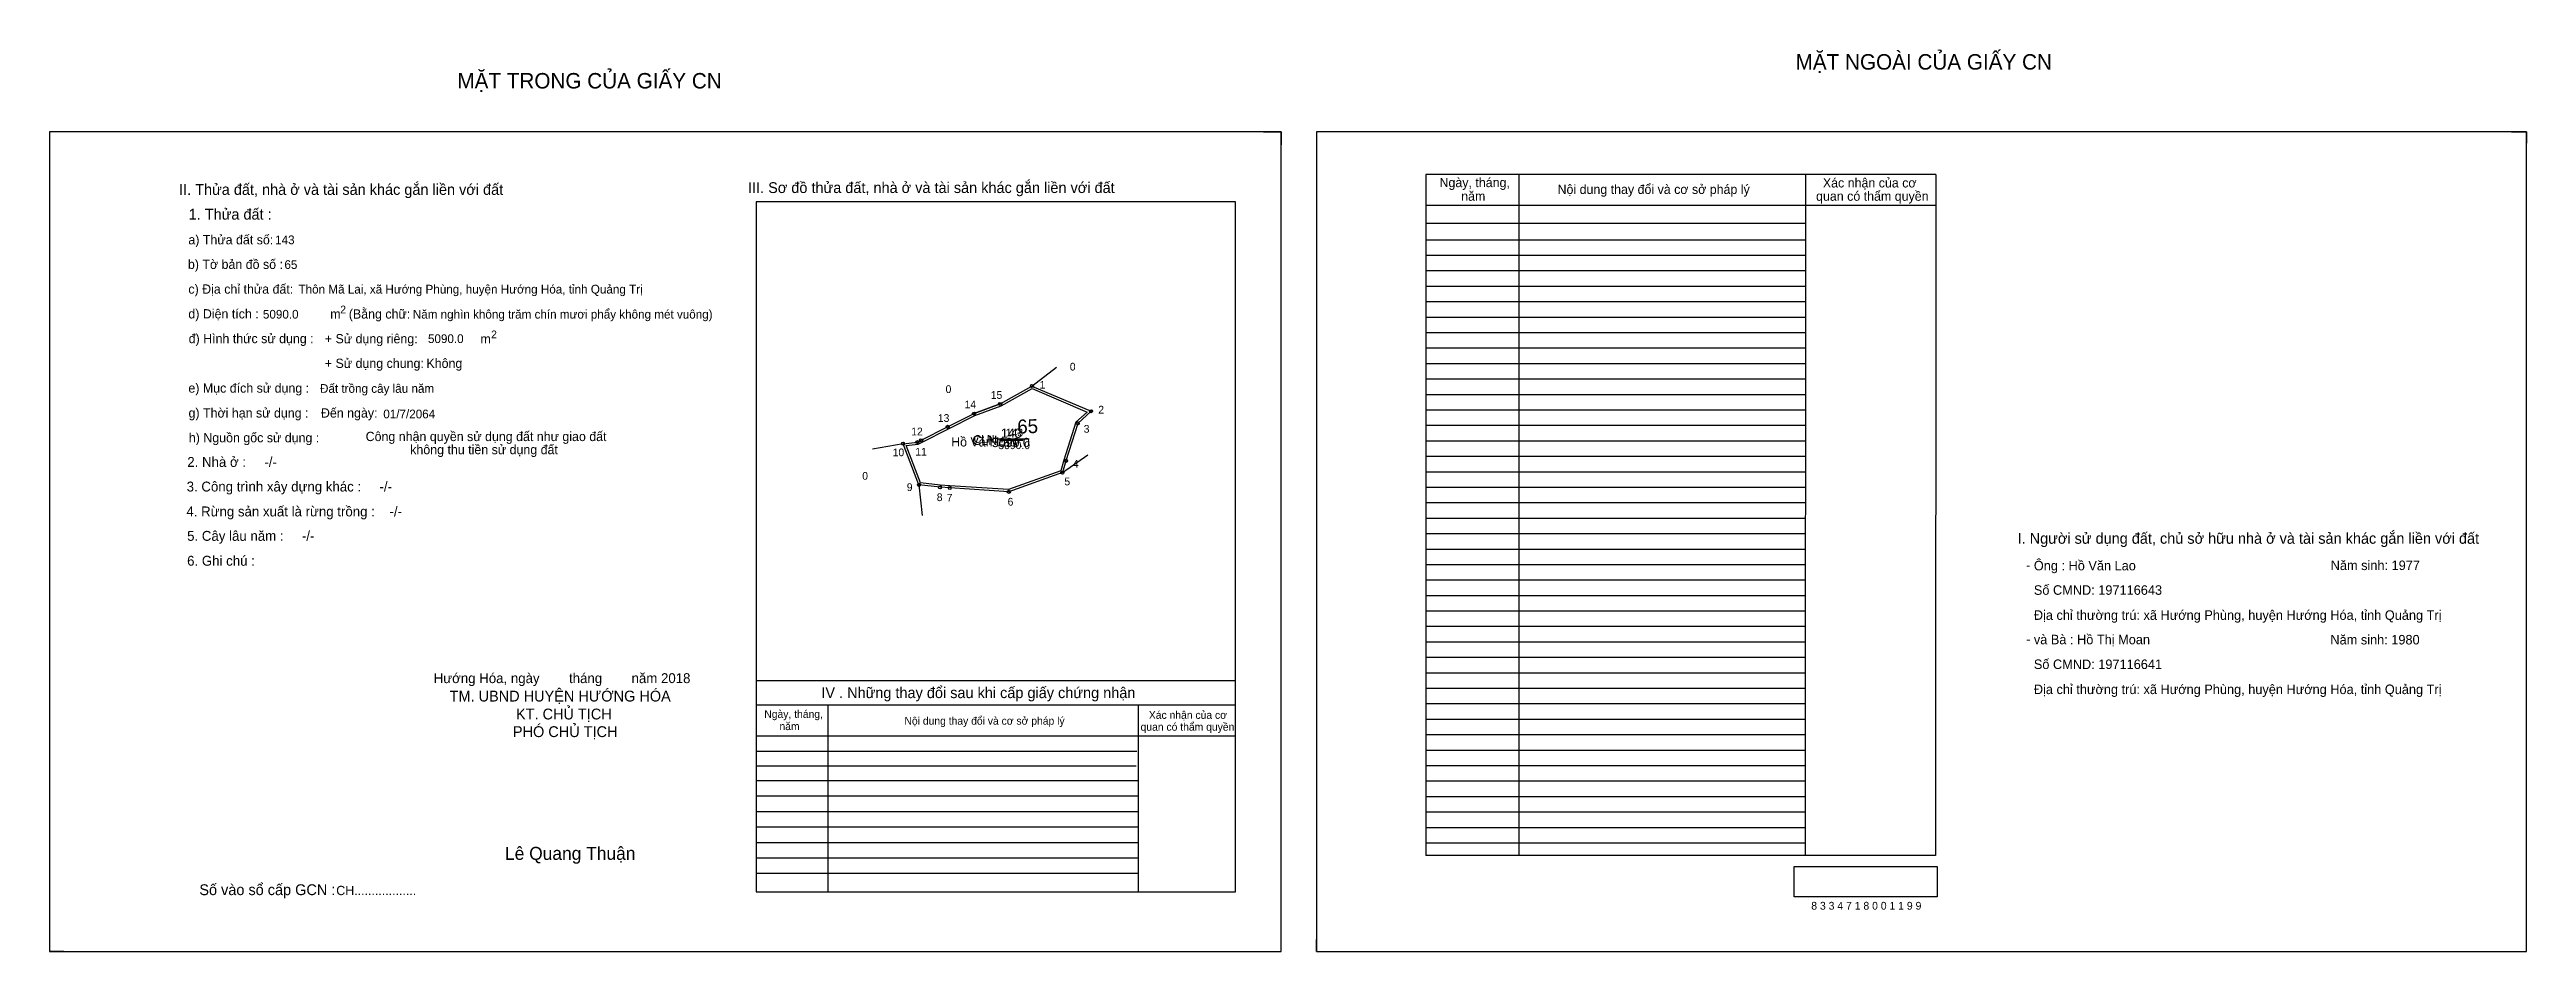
# Model space of a CAD drawing. Extents: x 531527 to 535038, y 1847093 to 1847741.
# Drawn here: x 533437 to 535038, y 1847158 to 1847741 of the extents above.
import ezdxf

# ---------------------------------------------------------------- set-up
doc = ezdxf.new("R2010")
doc.units = 0
for name, color, linetype in [('Default', 7, 'Continuous'), ('Level 10', 7, 'Continuous'), ('Level 11', 7, 'Continuous'), ('Level 13', 7, 'Continuous'), ('Level 2', 7, 'Continuous'), ('Level 27', 7, 'Continuous'), ('Level 3', 7, 'Continuous'), ('Level 36', 7, 'Continuous'), ('Level 4', 7, 'Continuous'), ('Level 5', 7, 'Continuous'), ('Level 55', 7, 'Continuous'), ('Level 6', 7, 'Continuous'), ('Level 7', 7, 'Continuous'), ('Level 8', 7, 'Continuous'), ('Level 9', 7, 'Continuous')]:
    doc.layers.add(name, color=color, linetype=linetype)

msp = doc.modelspace()

# ---------------------------------------------------------------- linework, layer by layer
at = {"layer": 'Level 10'}
for p, q in [((534221.3, 1847687.7), (534232.7, 1847687.7)), ((534232.7, 1847687.7), (534232.7, 1847679.3)), ((535028.1, 1847687.7), (535037.7, 1847687.7)), ((535037.7, 1847687.7), (535037.7, 1847680.3)), ((534017.1, 1847496.9), (534034.2, 1847505.5)), ((534051.1, 1847511.7), (534034.2, 1847505.5)), ((533997.6, 1847487), (534000, 1847488.2)), ((534012.2, 1847457.8), (533998.6, 1847459.4)), ((533436.5, 1847165.5), (533436.5, 1847157.7)), ((534255.5, 1847157.7), (534255.5, 1847165.5)), ((533445.7, 1847157.7), (533436.5, 1847157.7)), ((534255.5, 1847157.7), (534262.5, 1847157.7))]:
    msp.add_line(p, q, dxfattribs=at)
for points in [[(533436.5, 1847157.7), (534232.7, 1847157.7), (534232.7, 1847687.7), (533436.5, 1847687.7)], [(534255.5, 1847157.7), (535037.7, 1847157.7), (535037.7, 1847687.7), (534255.5, 1847687.7)], [(534051.1, 1847511.7), (534071.6, 1847523.3), (534109.8, 1847507), (534101.2, 1847499.1), (534093.6, 1847474.9), (534091.3, 1847467.3), (534056.7, 1847454.9), (534018.5, 1847457.4), (534012.2, 1847457.8), (533998.6, 1847459.4), (533988.3, 1847486), (533997.6, 1847487), (534000, 1847488.2), (534017.1, 1847496.9), (534034.2, 1847505.5)], [(534051.7, 1847510.4), (534071.7, 1847521.7), (534107.3, 1847506.5), (534100, 1847499.9), (534092.3, 1847475.3), (534090.2, 1847468.4), (534056.5, 1847456.3), (534018.6, 1847458.8), (534012.4, 1847459.1), (533999.6, 1847460.7), (533990.3, 1847484.8), (533998, 1847485.6), (534000.6, 1847487), (534017.7, 1847495.6), (534034.7, 1847504.2)]]:
    msp.add_lwpolyline(points, close=True, dxfattribs=at)
at = {"layer": 'Level 11'}
for centre in [(534051.1, 1847511.7), (534051.1, 1847511.7), (534071.6, 1847523.3), (534017.1, 1847496.9), (534034.2, 1847505.5), (534101.2, 1847499.1), (534109.8, 1847507), (533988.3, 1847486), (533997.6, 1847487), (534000, 1847488.2), (534091.3, 1847467.3), (534093.6, 1847474.9), (533998.6, 1847459.4), (534012.2, 1847457.8), (534018.5, 1847457.4), (534056.7, 1847454.9)]:
    msp.add_circle(centre, 1, dxfattribs=at)
at = {"layer": 'Level 13'}
msp.add_line((534050.7, 1847488.2), (534066, 1847488.2), dxfattribs=at)
at = {"layer": 'Level 27'}
for p, q in [((534071.6, 1847523.3), (534087.5, 1847535.5)), ((533988.3, 1847486), (533968.6, 1847482.4)), ((534091.3, 1847467.3), (534107.7, 1847478.7)), ((533998.6, 1847459.4), (534000.6, 1847439.5))]:
    msp.add_line(p, q, dxfattribs=at)
at = {"layer": 'Level 6'}
msp.add_lwpolyline([(534564.4, 1847212.7), (534656.8, 1847212.7), (534656.8, 1847192.9), (534564.4, 1847192.9)], close=True, dxfattribs=at)
at = {"layer": 'Level 7'}
for p, q in [((534571.5, 1847617.7), (534326.3, 1847617.7)), ((534571.5, 1847607.7), (534326.3, 1847607.7)), ((534571.5, 1847597.7), (534326.3, 1847597.7)), ((534571.5, 1847587.7), (534326.3, 1847587.7)), ((534571.5, 1847577.7), (534326.3, 1847577.7)), ((534571.5, 1847567.7), (534326.3, 1847567.7)), ((534571.5, 1847557.7), (534326.3, 1847557.7)), ((534571.5, 1847547.7), (534326.3, 1847547.7)), ((534571.5, 1847537.7), (534326.3, 1847537.7)), ((534571.5, 1847527.7), (534326.3, 1847527.7)), ((534571.5, 1847517.7), (534326.3, 1847517.7)), ((534571.5, 1847507.7), (534326.3, 1847507.7)), ((534571.5, 1847497.7), (534326.3, 1847497.7)), ((534571.5, 1847487.7), (534326.3, 1847487.7)), ((534571.5, 1847477.7), (534326.3, 1847477.7)), ((534571.5, 1847467.7), (534326.3, 1847467.7)), ((534571.5, 1847457.7), (534326.3, 1847457.7)), ((534571.5, 1847447.7), (534326.3, 1847447.7)), ((534571.5, 1847437.7), (534326.3, 1847437.7)), ((534571.5, 1847427.7), (534326.3, 1847427.7)), ((534571.5, 1847417.7), (534326.3, 1847417.7)), ((534571.5, 1847407.7), (534326.3, 1847407.7)), ((534571.5, 1847397.7), (534326.3, 1847397.7)), ((534571.5, 1847387.7), (534326.3, 1847387.7)), ((534571.5, 1847377.7), (534326.3, 1847377.7)), ((534571.5, 1847367.7), (534326.3, 1847367.7)), ((534571.5, 1847357.7), (534326.3, 1847357.7)), ((534571.5, 1847347.7), (534326.3, 1847347.7)), ((534571.5, 1847337.7), (534326.3, 1847337.7)), ((534571.5, 1847327.7), (534326.3, 1847327.7)), ((534571.5, 1847317.7), (534326.3, 1847317.7)), ((534571.5, 1847307.7), (534326.3, 1847307.7)), ((534571.5, 1847297.7), (534326.3, 1847297.7)), ((534139.5, 1847287), (533893.3, 1847287)), ((534139, 1847277.5), (533893.3, 1847277.5)), ((534571.5, 1847287.7), (534326.3, 1847287.7)), ((534571.5, 1847277.7), (534326.3, 1847277.7)), ((534140.3, 1847268), (533893.3, 1847268)), ((534140.3, 1847258), (533893.3, 1847258)), ((534571.5, 1847267.7), (534326.3, 1847267.7)), ((534571.5, 1847257.7), (534326.3, 1847257.7)), ((534140.3, 1847248), (533893.3, 1847248)), ((534571.5, 1847247.7), (534326.3, 1847247.7)), ((534140.3, 1847238), (533893.3, 1847238)), ((534140.3, 1847228), (533893.3, 1847228)), ((534571.5, 1847237.7), (534326.3, 1847237.7)), ((534571.5, 1847227.7), (534326.3, 1847227.7)), ((534140.3, 1847218), (533894.1, 1847218)), ((534140.3, 1847208), (533894.1, 1847208))]:
    msp.add_line(p, q, dxfattribs=at)
at = {"layer": 'Level 8'}
for p, q in [((534655.9, 1847660.1), (534326.3, 1847660.1)), ((534326.3, 1847660.1), (534326.3, 1847219.7)), ((534386.3, 1847660.1), (534386.3, 1847219.7)), ((534571.7, 1847659.9), (534571.5, 1847219.7)), ((534655.9, 1847660.1), (534655.7, 1847219.7)), ((534203.3, 1847642.3), (533893.3, 1847642.3)), ((533893.3, 1847642.3), (533893.3, 1847196.3)), ((534203.3, 1847196.3), (534203.3, 1847642.3)), ((534655.9, 1847640.1), (534326.3, 1847640.1)), ((534571.5, 1847628.4), (534326.3, 1847628.4)), ((534203.3, 1847332.7), (533893.3, 1847332.7)), ((534203.3, 1847316.9), (533893.3, 1847316.9)), ((533939.6, 1847316.9), (533939.6, 1847196.3)), ((534140.3, 1847316.9), (534140.3, 1847196.3)), ((534203.3, 1847296.9), (533893.3, 1847296.9)), ((534655.7, 1847219.7), (534326.3, 1847219.7)), ((533893.3, 1847196.3), (534203.3, 1847196.3))]:
    msp.add_line(p, q, dxfattribs=at)
at = {"layer": 'Level 9'}
msp.add_line((534049.9, 1847489.1), (534069.9, 1847489.1), dxfattribs=at)

# ---------------------------------------------------------------- texts
at = {"layer": 'Default'}
for s, p in [('e) Mục đích sử dụng :', (533526.3, 1847519)), ('g) Thời hạn sử dụng :', (533526.4, 1847502.9)), ('Đến ngày:', (533612, 1847502.9)), ('h) Nguồn gốc sử dụng :', (533526.6, 1847486.9)), ('Công nhận quyền sử dụng đất như giao đất', (533640.9, 1847487.7)), ('không thu tiền sử dụng đất', (533669.7, 1847479.2))]:
    msp.add_text(s, height=6, dxfattribs=at).set_placement(p)
at = {"layer": 'Level 13'}
for s, p in [('CLN', (534034, 1847486.6)), ('5090.0', (534049.9, 1847482.5)), ('143', (534054.7, 1847490.7))]:
    msp.add_text(s, height=5, dxfattribs=at).set_placement(p)
at = {"layer": 'Level 2'}
msp.add_text('Hồ Văn Lao', height=6, dxfattribs=at).set_placement((534019.4, 1847484.2))
at = {"layer": 'Level 3'}
msp.add_text('CLN', height=6, dxfattribs=at).set_placement((534033.1, 1847485.2))
at = {"layer": 'Level 36'}
for p in [(534096.1, 1847533.3), (534015.8, 1847518.8), (533961.9, 1847462.7)]:
    msp.add_text('0', height=5, dxfattribs=at).set_placement(p)
at = {"layer": 'Level 4'}
msp.add_text('143', height=6, dxfattribs=at).set_placement((534051.6, 1847489.8))
at = {"layer": 'Level 5'}
msp.add_text('5090.0', height=6, dxfattribs=at).set_placement((534045.7, 1847483.8))
at = {"layer": 'Level 55'}
for s, height, p in [('1', 0.8, (534071.4, 1847523.3)), ('0', 0.22, (534071.6, 1847523.1)), ('0', 0.22, (534071.6, 1847523.1)), ('0', 0.22, (534071.6, 1847523.1)), ('0', 0.22, (534071.6, 1847523.1)), ('13', 0.8, (534016.6, 1847496.9)), ('0', 0.22, (534017, 1847496.6)), ('0', 0.22, (534017, 1847496.6)), ('14', 0.8, (534033.6, 1847505.5)), ('0', 0.22, (534034.1, 1847505.3)), ('0', 0.22, (534034.1, 1847505.3)), ('15', 0.8, (534050.5, 1847511.7)), ('0', 0.22, (534051, 1847511.5)), ('0', 0.22, (534051, 1847511.5)), ('3', 0.8, (534101, 1847499.1)), ('0', 0.22, (534101.2, 1847498.9)), ('0', 0.22, (534101.2, 1847498.9)), ('2', 0.8, (534109.6, 1847507)), ('0', 0.22, (534109.8, 1847506.7)), ('0', 0.22, (534109.8, 1847506.7)), ('10', 0.8, (533987.7, 1847486)), ('0', 0.22, (533988.2, 1847485.8)), ('0', 0.22, (533988.2, 1847485.8)), ('0', 0.22, (533988.2, 1847485.8)), ('11', 0.8, (533997.1, 1847487)), ('0', 0.22, (533997.5, 1847486.8)), ('0', 0.22, (533997.5, 1847486.8)), ('12', 0.8, (533999.4, 1847488.2)), ('0', 0.22, (533999.9, 1847488)), ('0', 0.22, (533999.9, 1847488)), ('5', 0.8, (534091.1, 1847467.3)), ('0', 0.22, (534091.2, 1847467.1)), ('0', 0.22, (534091.2, 1847467.1)), ('4', 0.8, (534093.3, 1847474.9)), ('0', 0.22, (534093.5, 1847474.7)), ('0', 0.22, (534093.5, 1847474.7)), ('9', 0.8, (533998.3, 1847459.4)), ('0', 0.22, (533998.5, 1847459.1)), ('8', 0.8, (534012, 1847457.8)), ('7', 0.8, (534018.3, 1847457.4)), ('6', 0.8, (534056.5, 1847454.9))]:
    msp.add_text(s, height=height, dxfattribs=at).set_placement(p)
at = {"layer": 'Level 6'}
for s, height, p in [('143', 5.63, (533582.4, 1847615)), ('65', 5.63, (533588.4, 1847599)), ('Thôn Mã Lai, xã Hướng Phùng, huyện Hướng Hóa, tỉnh Quảng Trị', 5.64, (533597.5, 1847583.1)), ('5090.0', 5.63, (533574.5, 1847566.9)), ('Năm nghìn không trăm chín mươi phẩy không mét vuông)', 5.632, (533671.4, 1847566.9)), ('5090.0', 5.63, (533681.2, 1847551.1)), ('Đất trồng cây lâu năm', 5.64, (533611.4, 1847518.9)), ('01/7/2064', 5.64, (533652.3, 1847502.4)), ('Ông : Hồ Văn Lao', 6.16, (534719.3, 1847404.1)), ('Năm sinh: 1977', 6.16, (534911.2, 1847404.3)), ('Số CMND: 197116643', 6.16, (534719.3, 1847388.3)), ('Địa chỉ thường trú: xã Hướng Phùng, huyện Hướng Hóa, tỉnh Quảng Trị', 6.16, (534719.3, 1847372.1)), ('và Bà : Hồ Thị Moan', 6.16, (534719.3, 1847356.3)), ('Năm sinh: 1980', 6.16, (534911, 1847356.2)), ('Số CMND: 197116641', 6.16, (534719.3, 1847340.3)), ('Địa chỉ thường trú: xã Hướng Phùng, huyện Hướng Hóa, tỉnh Quảng Trị', 6.16, (534719.3, 1847324.1)), ('8 3 3 4 7 1 8 0 0 1 1 9 9', 5.04, (534575.4, 1847184.7))]:
    msp.add_text(s, height=height, dxfattribs=at).set_placement(p)
at = {"layer": 'Level 7'}
for s, height, p in [('MẶT NGOÀI CỦA GIẤY CN', 10, (534565.3, 1847727.9)), ('MẶT TRONG CỦA GIẤY CN', 10, (533700.2, 1847715.7)), ('III. Sơ đồ thửa đất, nhà ở và tài sản khác gắn liền với đất', 7, (533888.1, 1847648.1)), ('Ngày, tháng,', 6, (534335.1, 1847651.9)), ('Xác nhận của cơ', 6, (534582.9, 1847651.7)), ('II. Thửa đất, nhà ở và tài sản khác gắn liền với đất', 7, (533520.3, 1847646.9)), ('năm', 6, (534349.1, 1847643.1)), ('Nội dung thay đổi và cơ sở pháp lý', 6, (534411.4, 1847647.5)), (' quan có thẩm quyền', 6, (534576.3, 1847643.1)), ('1. Thửa đất :', 7, (533526.5, 1847630.9)), ('a) Thửa đất số:', 6, (533526.3, 1847614.9)), ('b) Tờ bản đồ số :', 6, (533526, 1847599)), ('c) Địa chỉ thửa đất:', 6, (533526.3, 1847583)), ('d) Diện tích :', 6, (533526.3, 1847567)), ('m', 6, (533618, 1847566.9)), ('2', 5, (533624.5, 1847570.3)), ('(Bằng chữ:', 6, (533630, 1847566.9)), ('đ) Hình thức sử dụng :', 6, (533526.5, 1847551)), ('+ Sử dụng riêng:', 6, (533614.5, 1847550.9)), ('m', 6, (533715.1, 1847550.8)), ('2', 5, (533722, 1847554.2)), ('+ Sử dụng chung:', 6, (533614.5, 1847535)), ('Không', 6, (533680.2, 1847535)), ('2. Nhà ở :     -/-', 6.4, (533525.6, 1847471)), ('3. Công trình xây dựng khác :     -/-', 6.4, (533525.2, 1847455.1)), ('4. Rừng sản xuất là rừng trồng :    -/-', 6.4, (533525, 1847439)), ('5. Cây lâu năm :     -/-', 6.4, (533525.5, 1847423.2)), ('I. Người sử dụng đất, chủ sở hữu nhà ở và tài sản khác gắn liền với đất', 7, (534708.8, 1847421.3)), ('6. Ghi chú :', 6.4, (533525.5, 1847407.1)), ('-', 6.4, (534714.2, 1847404.3)), ('-', 6.4, (534714.3, 1847356.5)), ('Hướng Hóa, ngày        tháng        năm 2018', 6.4, (533684.9, 1847331.2)), ('TM. UBND HUYỆN HƯỚNG HÓA', 7, (533695.2, 1847319.3)), ('IV . Những thay đổi sau khi cấp giấy chứng nhận', 7, (533935.5, 1847321.5)), ('PHÓ CHỦ TỊCH', 7, (533736.1, 1847296.3)), ('KT. CHỦ TỊCH', 7, (533738.1, 1847307.7)), ('Ngày, tháng,', 5, (533898.6, 1847308.7)), ('năm', 5, (533908.4, 1847300.8)), ('Nội dung thay đổi và cơ sở pháp lý', 5, (533989.2, 1847304.3)), (' quan có thẩm quyền', 5, (534140, 1847300.4)), ('Xác nhận của cơ', 5, (534147.2, 1847308.1)), ('Lê Quang Thuận', 8.4, (533731, 1847216.9)), ('Số vào sổ cấp GCN :', 7, (533533.4, 1847194.1)), ('CH..................', 6, (533621.9, 1847194.1))]:
    msp.add_text(s, height=height, dxfattribs=at).set_placement(p)
msp.add_text('65', height=9, rotation=2, dxfattribs=at).set_placement((534062.3, 1847492.5))
at = {"layer": 'Level 9'}
for s, p in [('14', (534028.1, 1847508.9)), ('15', (534045, 1847515)), ('1', (534076.6, 1847521.6)), ('13', (534010.8, 1847500.1)), ('3', (534105.1, 1847493.1)), ('2', (534114.5, 1847505.5)), ('10', (533981.6, 1847477.9)), ('12', (533993.6, 1847491.4)), ('11', (533996.2, 1847478.3)), ('4', (534098, 1847470.5)), ('9', (533990.7, 1847455.4)), ('8', (534010.1, 1847448.9)), ('7', (534016.5, 1847448.5)), ('6', (534055.9, 1847446)), ('5', (534092.6, 1847459.1))]:
    msp.add_text(s, height=5, dxfattribs=at).set_placement(p)

doc.saveas('drawing.dxf')
